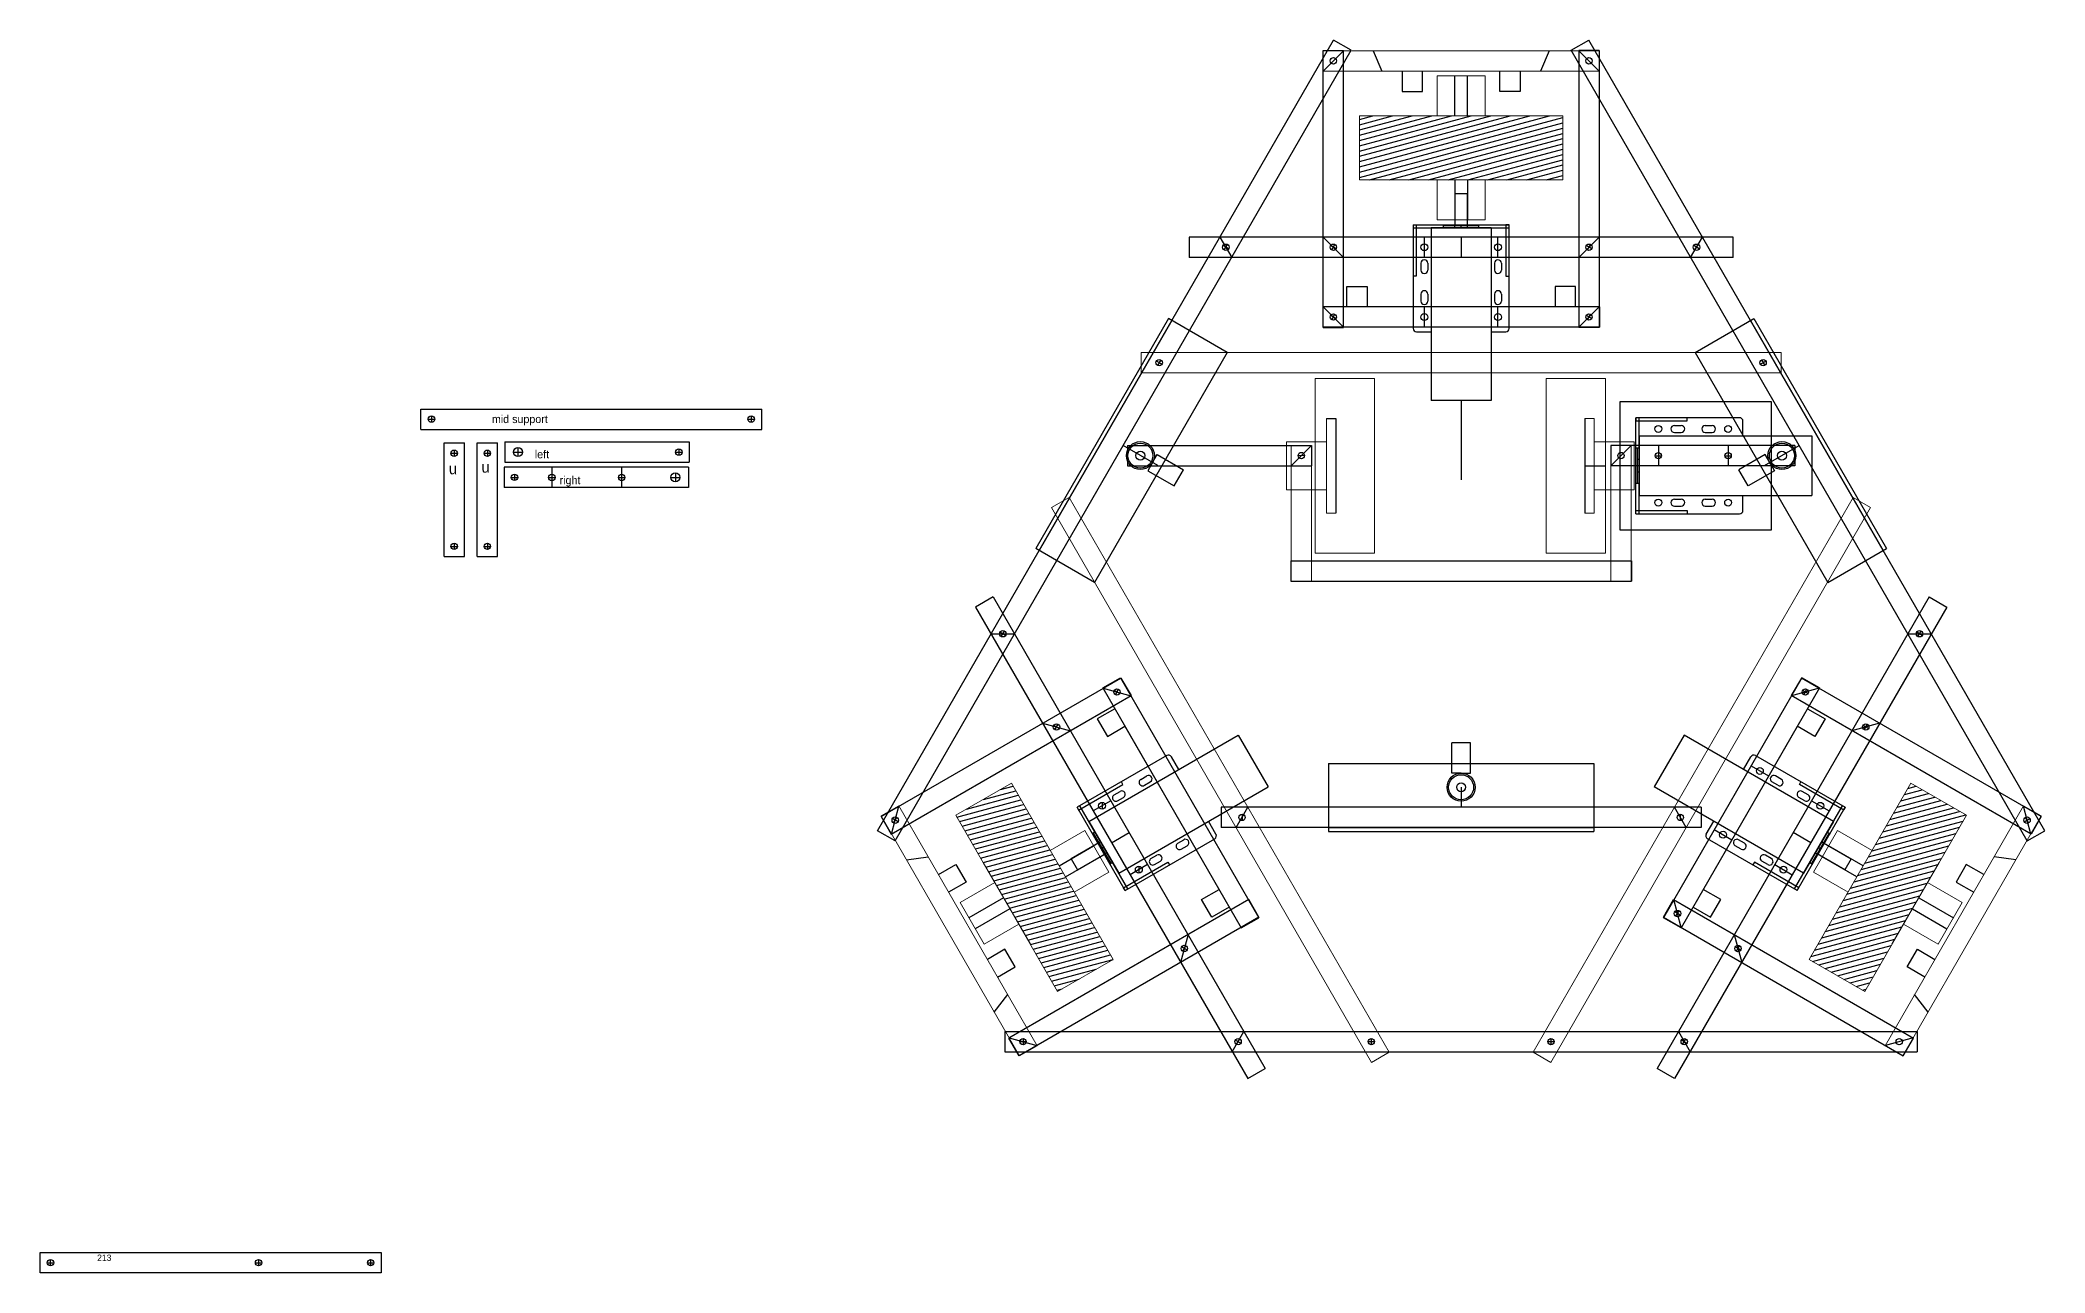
# Model space of a CAD drawing. Header units: millimetres. Extents: x -15418 to 43885, y -27590 to 23052.
# Drawn here: x 16176 to 17428, y 6980 to 7750 of the extents above; entities that cross this region are included whole.
import ezdxf

# ---------------------------------------------------------------- set-up
doc = ezdxf.new("R2010")
doc.units = ezdxf.units.MM
doc.header["$LTSCALE"] = 0.5
doc.layers.get('0').update_dxf_attribs({"lineweight": 5})
doc.layers.get('Defpoints').update_dxf_attribs({"color": 4})
for name, color, linetype in [('Layer1', 1, 'Continuous'), ('Layer10', 5, 'Continuous'), ('Layer2', 2, 'Continuous'), ('Layer3', 9, 'Continuous'), ('Layer4', 6, 'Continuous')]:
    doc.layers.add(name, color=color, linetype=linetype)
for name, color, linetype, lineweight in [('Layer5', 51, 'Continuous', 5), ('Layer8', 7, 'Continuous', 5), ('Layer9', 3, 'Continuous', 5)]:
    doc.layers.add(name, color=color, linetype=linetype, lineweight=lineweight)
pattern_1 = [(195, (16691.927, 7384.0883), (0.82175, -3.066814), [])]

msp = doc.modelspace()

# ---------------------------------------------------------------- hatches: boundary and pattern name
at = {"layer": 'Defpoints', "transparency": 33554661}
h = msp.add_hatch(dxfattribs=at)
h.set_pattern_fill('ANSI31', color=256, angle=510)
h.set_pattern_definition(pattern_1)
h.paths.add_polyline_path([(17127.1622, 7662.2952), (17127.1622, 7702.2952), (17000.1622, 7702.2952), (17000.1622, 7662.2952)])
h = msp.add_hatch(dxfattribs=at)
h.set_pattern_fill('ANSI31', color=256, angle=510)
h.set_pattern_definition(pattern_1)
h.paths.add_polyline_path([(16782.6701, 7285.5878), (16748.0291, 7265.5878), (16811.5291, 7155.6026), (16846.1701, 7175.6026)])
h = msp.add_hatch(dxfattribs=at)
h.set_pattern_fill('ANSI31', color=256, angle=510)
h.set_pattern_definition(pattern_1)
h.paths.add_polyline_path([(17281.1543, 7175.6026), (17315.7954, 7155.6026), (17379.2954, 7265.5878), (17344.6543, 7285.5878)])

# ---------------------------------------------------------------- linework, layer by layer
at = {"transparency": 33554661}
for p, q in [((17078.6622, 7727.2952), (17048.6622, 7727.2952)), ((17048.6622, 7702.2952), (17048.6622, 7727.2952)), ((17078.6622, 7702.2952), (17078.6622, 7727.2952)), ((17000.1622, 7702.2952), (17127.1622, 7702.2952)), ((17000.1622, 7662.2952), (17000.1622, 7702.2952)), ((17000.1622, 7702.2952), (17127.1622, 7702.2952)), ((17034.1622, 7702.2952), (17093.1622, 7702.2952)), ((17093.1622, 7702.2952), (17034.1622, 7702.2952)), ((17127.1622, 7702.2952), (17127.1622, 7662.2952)), ((17127.1622, 7662.2952), (17000.1622, 7662.2952)), ((17048.6622, 7662.2952), (17048.6622, 7637.2952)), ((17078.6622, 7662.2952), (17078.6622, 7637.2952)), ((17048.6622, 7637.2952), (17078.6622, 7637.2952)), ((17009.4622, 7538.3338), (16972.4622, 7538.3338)), ((16972.4622, 7538.3338), (16972.4622, 7429.3338)), ((17009.4622, 7429.3338), (17009.4622, 7538.3338)), ((17116.8562, 7538.3338), (17153.8562, 7538.3338)), ((17116.8562, 7429.3338), (17116.8562, 7538.3338)), ((17153.8562, 7538.3338), (17153.8562, 7429.3338)), ((16979.4622, 7454.3338), (16979.4622, 7513.3338)), ((17146.8562, 7513.3338), (17140.8562, 7513.3338)), ((17146.8562, 7454.3338), (17146.8562, 7513.3338)), ((16954.4622, 7468.8338), (16954.4622, 7498.8338)), ((16979.4622, 7498.8338), (16954.4622, 7498.8338)), ((16957.4683, 7496.5338), (16957.4683, 7411.5324)), ((16957.4683, 7496.5338), (16970.1683, 7496.5338)), ((16961.8183, 7490.1838), (16965.8183, 7490.1838)), ((16970.1683, 7496.5338), (16970.1683, 7411.5324)), ((17146.8562, 7498.8338), (17171.8562, 7498.8338)), ((17157.1562, 7496.5338), (17157.1562, 7411.5324)), ((17169.8562, 7496.5338), (17157.1562, 7496.5338)), ((17169.8562, 7496.5338), (17169.8562, 7411.5324)), ((17171.8562, 7468.8338), (17171.8562, 7498.8338)), ((16979.4622, 7468.8338), (16954.4622, 7468.8338)), ((17146.8562, 7468.8338), (17171.8562, 7468.8338)), ((16985.4622, 7454.3338), (16979.4622, 7454.3338)), ((17140.8562, 7454.3338), (17146.8562, 7454.3338)), ((16972.4622, 7429.3338), (17009.4622, 7429.3338)), ((17153.8562, 7429.3338), (17116.8562, 7429.3338)), ((16748.0291, 7265.5878), (16782.6701, 7285.5878)), ((16782.6701, 7285.5878), (16846.1701, 7175.6026)), ((17344.6543, 7285.5878), (17281.1543, 7175.6026)), ((17379.2954, 7265.5878), (17344.6543, 7285.5878)), ((16811.5291, 7155.6026), (16748.0291, 7265.5878)), ((16811.5291, 7155.6026), (16748.0291, 7265.5878)), ((17315.7954, 7155.6026), (17379.2954, 7265.5878)), ((17315.7954, 7155.6026), (17379.2954, 7265.5878)), ((16806.9201, 7243.5856), (16828.5707, 7256.0856)), ((16843.5707, 7230.1048), (16828.5707, 7256.0856)), ((17283.7537, 7230.1048), (17298.7537, 7256.0856)), ((17320.4043, 7243.5856), (17298.7537, 7256.0856)), ((16794.5291, 7185.0475), (16765.0291, 7236.143)), ((16765.0291, 7236.143), (16794.5291, 7185.0475)), ((16821.9201, 7217.6048), (16843.5707, 7230.1048)), ((17305.4043, 7217.6048), (17283.7537, 7230.1048)), ((17332.7954, 7185.0475), (17362.2954, 7236.143)), ((17362.2954, 7236.143), (17332.7954, 7185.0475)), ((16772.2791, 7223.5856), (16750.6285, 7211.0856)), ((17355.0454, 7223.5856), (17376.696, 7211.0856)), ((16750.6285, 7211.0856), (16765.6285, 7185.1048)), ((17376.696, 7211.0856), (17361.696, 7185.1048)), ((16787.2791, 7197.6048), (16765.6285, 7185.1048)), ((17340.0454, 7197.6048), (17361.696, 7185.1048)), ((16846.1701, 7175.6026), (16811.5291, 7155.6026)), ((17281.1543, 7175.6026), (17315.7954, 7155.6026))]:
    msp.add_line(p, q, dxfattribs=at)
at = {"layer": 'Defpoints', "transparency": 33554661}
for p, q in [((16698.9619, 7255.9699), (16983.9599, 7749.601)), ((16709.9604, 7249.6199), (16994.9584, 7743.251)), ((17417.3641, 7249.6199), (17132.366, 7743.251)), ((17428.3626, 7255.9699), (17143.3645, 7749.601)), ((17033.6622, 7634.2952), (17033.6622, 7569.5852)), ((17033.6622, 7634.2952), (17093.6622, 7634.2952)), ((17033.6622, 7634.2952), (17035.6622, 7634.2952)), ((17033.6622, 7632.2952), (17093.6622, 7632.2952)), ((17035.6622, 7634.2952), (17035.6622, 7602.2952)), ((17052.6622, 7632.2952), (17052.6622, 7634.2952)), ((17074.6622, 7632.2952), (17074.6622, 7634.2952)), ((17093.6622, 7634.2952), (17091.6622, 7634.2952)), ((17091.6622, 7634.2952), (17091.6622, 7602.2952)), ((17093.6622, 7569.5852), (17093.6622, 7634.2952)), ((17038.5122, 7610.2952), (17038.5122, 7605.9952)), ((17042.8122, 7610.2952), (17042.8122, 7605.9952)), ((17084.5122, 7610.2952), (17084.5122, 7605.9952)), ((17088.8122, 7610.2952), (17088.8122, 7605.9952)), ((17035.6622, 7602.2952), (17033.6622, 7602.2952)), ((17038.5122, 7590.9952), (17038.5122, 7586.6952)), ((17042.8122, 7590.9952), (17042.8122, 7586.6952)), ((17084.5122, 7590.9952), (17084.5122, 7586.6952)), ((17088.8122, 7590.9952), (17088.8122, 7586.6952)), ((17091.6622, 7602.2952), (17093.6622, 7602.2952)), ((17035.8122, 7567.4352), (17045.0122, 7567.4352)), ((17082.3122, 7567.4352), (17091.5122, 7567.4352)), ((17237.5662, 7513.8338), (17172.8562, 7513.8338)), ((17172.8562, 7453.8338), (17172.8562, 7513.8338)), ((17172.8562, 7513.8338), (17172.8562, 7511.8338)), ((17172.8562, 7511.8338), (17204.8562, 7511.8338)), ((17174.8562, 7453.8338), (17174.8562, 7513.8338)), ((17196.8562, 7508.9838), (17201.1562, 7508.9838)), ((17196.8562, 7504.6838), (17201.1562, 7504.6838)), ((17204.8562, 7511.8338), (17204.8562, 7513.8338)), ((17216.1562, 7508.9838), (17220.4562, 7508.9838)), ((17216.1562, 7504.6838), (17220.4562, 7504.6838)), ((17239.7162, 7502.4838), (17239.7162, 7511.6838)), ((17174.8562, 7494.8338), (17172.8562, 7494.8338)), ((17174.8562, 7472.8338), (17172.8562, 7472.8338)), ((17239.7162, 7455.9838), (17239.7162, 7465.1838)), ((17172.8562, 7453.8338), (17172.8562, 7455.8338)), ((17172.8562, 7455.8338), (17204.8562, 7455.8338)), ((17172.8562, 7453.8338), (17237.5662, 7453.8338)), ((17196.8562, 7462.9838), (17201.1562, 7462.9838)), ((17196.8562, 7458.6838), (17201.1562, 7458.6838)), ((17204.8562, 7455.8338), (17204.8562, 7453.8338)), ((17216.1562, 7462.9838), (17220.4562, 7462.9838)), ((17216.1562, 7458.6838), (17220.4562, 7458.6838)), ((16879.7093, 7302.931), (16823.6688, 7270.576)), ((16887.2463, 7294.1766), (16882.6463, 7302.144)), ((17240.0782, 7294.1766), (17244.6782, 7302.144)), ((17247.6151, 7302.931), (17303.6556, 7270.576)), ((16863.5927, 7288.0258), (16867.3166, 7290.1758)), ((17263.7317, 7288.0258), (17260.0078, 7290.1758)), ((16824.6688, 7268.8439), (16852.3816, 7284.8439)), ((16846.8784, 7278.3758), (16850.6023, 7280.5258)), ((16852.3816, 7284.8439), (16851.3816, 7286.576)), ((16865.7427, 7284.3019), (16869.4666, 7286.4519)), ((17261.5817, 7284.3019), (17257.8578, 7286.4519)), ((17274.9428, 7284.8439), (17275.9428, 7286.576)), ((17302.6556, 7268.8439), (17274.9428, 7284.8439)), ((17280.446, 7278.3758), (17276.7221, 7280.5258)), ((16853.6688, 7218.6145), (16823.6688, 7270.576)), ((16823.6688, 7270.576), (16824.6688, 7268.8439)), ((16855.4009, 7219.6145), (16825.4009, 7271.576)), ((16849.0284, 7274.6519), (16852.7523, 7276.8019)), ((17271.9236, 7219.6145), (17301.9236, 7271.576)), ((17273.6556, 7218.6145), (17303.6556, 7270.576)), ((17278.296, 7274.6519), (17274.5721, 7276.8019)), ((17303.6556, 7270.576), (17302.6556, 7268.8439)), ((16834.9009, 7255.1215), (16833.1688, 7254.1215)), ((16910.4963, 7253.9064), (16905.8963, 7261.8739)), ((17216.8282, 7253.9064), (17221.4282, 7261.8739)), ((17292.4236, 7255.1215), (17294.1556, 7254.1215)), ((16853.6688, 7218.6145), (16909.7093, 7250.9695)), ((16869.8784, 7238.5386), (16873.6023, 7240.6886)), ((16886.5927, 7248.1886), (16890.3166, 7250.3386)), ((16888.7427, 7244.4647), (16892.4666, 7246.6147)), ((17273.6556, 7218.6145), (17217.6151, 7250.9695)), ((17238.5817, 7244.4647), (17234.8578, 7246.6147)), ((17240.7317, 7248.1886), (17237.0078, 7250.3386)), ((17257.446, 7238.5386), (17253.7221, 7240.6886)), ((16845.9009, 7236.069), (16844.1688, 7235.069)), ((16852.6688, 7220.3465), (16880.3816, 7236.3465)), ((16872.0284, 7234.8147), (16875.7523, 7236.9647)), ((16880.3816, 7236.3465), (16881.3816, 7234.6145)), ((17246.9428, 7236.3465), (17245.9428, 7234.6145)), ((17274.6556, 7220.3465), (17246.9428, 7236.3465)), ((17255.296, 7234.8147), (17251.5721, 7236.9647)), ((17281.4236, 7236.069), (17283.1556, 7235.069)), ((16853.6688, 7218.6145), (16852.6688, 7220.3465)), ((17273.6556, 7218.6145), (17274.6556, 7220.3465)), ((16778.6661, 7130.6181), (17348.6622, 7130.6181)), ((16778.6661, 7117.9181), (17348.6622, 7117.9181))]:
    msp.add_line(p, q, dxfattribs=at)
for centre in [(17040.6622, 7620.2952), (17086.6622, 7620.2952), (17040.6622, 7576.6952), (17086.6622, 7576.6952), (17186.8562, 7506.8338), (17230.4562, 7506.8338), (17186.8562, 7460.8338), (17230.4562, 7460.8338), (17250.2726, 7293.3138), (16839.2932, 7271.5138), (17288.0313, 7271.5138), (17227.2726, 7253.4766), (16862.2932, 7231.6766), (17265.0313, 7231.6766)]:
    msp.add_circle(centre, 2.15, dxfattribs=at)
for centre, start, end in [((17040.6622, 7610.2952), 360, 180), ((17040.6622, 7605.9952), 180, 360), ((17086.6622, 7610.2952), 360, 180), ((17086.6622, 7605.9952), 180, 360), ((17040.6622, 7590.9952), 360, 180), ((17086.6622, 7590.9952), 360, 180), ((17040.6622, 7586.6952), 180, 360), ((17086.6622, 7586.6952), 180, 360), ((17035.8122, 7569.5852), 180, 270), ((17091.5122, 7569.5852), 270, 360), ((17196.8562, 7506.8338), 90, 270), ((17201.1562, 7506.8338), 270, 90), ((17216.1562, 7506.8338), 90, 270), ((17220.4562, 7506.8338), 270, 90), ((17237.5662, 7511.6838), 0, 90), ((17196.8562, 7460.8338), 90, 270), ((17201.1562, 7460.8338), 270, 90), ((17216.1562, 7460.8338), 90, 270), ((17220.4562, 7460.8338), 270, 90), ((17237.5662, 7455.9838), 270, 0), ((16880.7843, 7301.069), 30, 120), ((17246.5401, 7301.069), 60, 150), ((16868.3916, 7288.3138), 300, 120), ((17258.9328, 7288.3138), 60, 240), ((16847.9534, 7276.5138), 120, 300), ((16851.6773, 7278.6638), 300, 120), ((16864.6677, 7286.1638), 120, 300), ((17262.6567, 7286.1638), 240, 60), ((17275.6471, 7278.6638), 60, 240), ((17279.371, 7276.5138), 240, 60), ((16908.6343, 7252.8314), 300, 30), ((17218.6901, 7252.8314), 150, 240), ((16874.6773, 7238.8266), 300, 120), ((16887.6677, 7246.3266), 120, 300), ((16891.3916, 7248.4766), 300, 120), ((17235.9328, 7248.4766), 60, 240), ((17239.6567, 7246.3266), 240, 60), ((17252.6471, 7238.8266), 60, 240), ((16870.9534, 7236.6766), 120, 300), ((17256.371, 7236.6766), 240, 60)]:
    msp.add_arc(centre, 2.15, start, end, dxfattribs=at)
at = {"layer": 'Layer1', "transparency": 33554661}
for p, q in [((16977.4622, 7570.1702), (16977.4622, 7743.1702)), ((16977.4622, 7743.1702), (16990.1622, 7743.1702)), ((16990.1622, 7742.9952), (16977.4622, 7730.2952)), ((16990.1622, 7742.9952), (16977.4622, 7730.2952)), ((16994.9584, 7743.251), (16983.9599, 7749.601)), ((16990.1622, 7570.1702), (16990.1622, 7743.1702)), ((17008.7596, 7742.9952), (17014.0201, 7730.2952)), ((17118.5649, 7742.9952), (17113.3044, 7730.2952)), ((17132.366, 7743.251), (17143.3645, 7749.601)), ((17137.1622, 7743.1702), (17137.1622, 7570.1702)), ((17149.8622, 7743.1702), (17137.1622, 7743.1702)), ((17137.1622, 7742.9952), (17149.8622, 7730.2952)), ((17137.1622, 7742.9952), (17149.8622, 7730.2952)), ((17137.1622, 7742.9952), (17149.8622, 7730.2952)), ((17149.8622, 7743.1702), (17149.8622, 7570.1702)), ((17026.7201, 7730.2952), (17026.7201, 7717.5952)), ((17039.4201, 7717.5952), (17039.4201, 7730.2952)), ((17087.9044, 7717.5952), (17087.9044, 7730.2952)), ((17100.6044, 7730.2952), (17100.6044, 7717.5952)), ((17026.7201, 7717.5952), (17039.4201, 7717.5952)), ((17100.6044, 7717.5952), (17087.9044, 7717.5952)), ((17067.6622, 7653.5952), (17059.6622, 7653.5952)), ((17059.6622, 7653.5952), (17059.6622, 7633.5952)), ((17067.6622, 7633.5952), (17067.6622, 7653.5952)), ((17082.3122, 7632.2952), (17045.0122, 7632.2952)), ((17045.0122, 7632.2952), (17045.0122, 7524.4952)), ((17052.6622, 7632.2952), (17052.6622, 7633.5952)), ((17074.6622, 7633.5952), (17052.6622, 7633.5952)), ((17059.6622, 7632.2952), (17059.6622, 7633.5952)), ((17063.6622, 7632.2952), (17063.6622, 7633.5952)), ((17067.6622, 7632.2952), (17067.6622, 7633.5952)), ((17074.6622, 7632.2952), (17074.6622, 7633.5952)), ((17082.3122, 7632.2952), (17082.3122, 7524.4952)), ((17233.6622, 7626.6452), (16893.6622, 7626.6452)), ((16893.6622, 7626.6452), (16893.6622, 7613.9452)), ((16912.9713, 7626.6452), (16920.3037, 7613.9452)), ((16918.3696, 7619.2952), (16914.9055, 7621.2952)), ((16915.6375, 7618.5632), (16917.6375, 7622.0273)), ((16990.1622, 7613.9452), (16977.4622, 7626.6452)), ((16985.5443, 7619.2952), (16982.0802, 7621.2952)), ((16982.8122, 7618.5632), (16984.8122, 7622.0273)), ((17040.6622, 7613.9452), (17040.6622, 7626.6452)), ((17063.6622, 7626.6452), (17063.6622, 7613.9452)), ((17086.6622, 7613.9452), (17086.6622, 7626.6452)), ((17149.8622, 7626.6452), (17137.1622, 7613.9452)), ((17145.2443, 7619.2952), (17141.7802, 7621.2952)), ((17142.5122, 7618.5632), (17144.5122, 7622.0273)), ((17207.0208, 7613.9452), (17214.3531, 7626.6452)), ((17212.419, 7619.2952), (17208.9549, 7621.2952)), ((17209.6869, 7618.5632), (17211.6869, 7622.0273)), ((17233.6622, 7613.9452), (17233.6622, 7626.6452)), ((17233.6622, 7613.9452), (16893.6622, 7613.9452)), ((17150.1622, 7583.0452), (16977.1622, 7583.0452)), ((16977.1622, 7583.0452), (16977.1622, 7570.3452)), ((16977.4622, 7583.0452), (16990.1622, 7570.3452)), ((16985.5443, 7575.6952), (16982.0802, 7577.6952)), ((16982.8122, 7574.9632), (16984.8122, 7578.4273)), ((17040.6622, 7570.3452), (17040.6622, 7583.0452)), ((17086.6622, 7570.3452), (17086.6622, 7583.0452)), ((17149.8622, 7583.0452), (17137.1622, 7570.3452)), ((17145.2443, 7575.6952), (17141.7802, 7577.6952)), ((17142.5122, 7574.9632), (17144.5122, 7578.4273)), ((17150.1622, 7583.0452), (17150.1622, 7570.3452)), ((17150.1622, 7570.3452), (16977.1622, 7570.3452)), ((16977.4622, 7570.1702), (16990.1622, 7570.1702)), ((17149.8622, 7570.1702), (17137.1622, 7570.1702)), ((16876.7478, 7547.2042), (16873.2837, 7549.2042)), ((16876.0158, 7549.9363), (16874.0158, 7546.4722)), ((17250.5766, 7547.2042), (17254.0407, 7549.2042)), ((17251.3087, 7549.9363), (17253.3087, 7546.4722)), ((16413.7507, 7506.4617), (16413.7507, 7519.1617)), ((16413.7507, 7519.1617), (16626.7485, 7519.1617)), ((16626.7485, 7506.4617), (16626.7485, 7519.1617)), ((17082.3122, 7524.4952), (17045.0122, 7524.4952)), ((16413.7507, 7506.4617), (16626.7485, 7506.4617)), ((16418.4057, 7512.9817), (16422.4057, 7512.9817)), ((16420.4057, 7514.9817), (16420.4057, 7510.9817)), ((16618.0935, 7512.9817), (16622.0935, 7512.9817)), ((16620.0935, 7514.9817), (16620.0935, 7510.9817)), ((16428.2028, 7427.1504), (16428.2028, 7498.1518)), ((16428.2028, 7498.1518), (16440.9028, 7498.1518)), ((16432.5528, 7491.6318), (16436.5528, 7491.6318)), ((16434.5528, 7493.6318), (16434.5528, 7489.6318)), ((16440.9028, 7427.1504), (16440.9028, 7498.1518)), ((16448.9463, 7427.1504), (16448.9463, 7498.1518)), ((16448.9463, 7498.1518), (16461.6463, 7498.1518)), ((16453.2963, 7491.6318), (16457.2963, 7491.6318)), ((16455.2963, 7493.6318), (16455.2963, 7489.6318)), ((16461.6463, 7427.1504), (16461.6463, 7498.1518)), ((16466.2751, 7498.7034), (16581.2772, 7498.7034)), ((16466.2751, 7498.7034), (16466.2751, 7486.0034)), ((16471.5927, 7492.3534), (16477.1927, 7492.3534)), ((16474.3927, 7495.1534), (16474.3927, 7489.5534)), ((16572.9272, 7492.3534), (16576.9272, 7492.3534)), ((16574.9272, 7494.3534), (16574.9272, 7490.3534)), ((16581.2772, 7498.7034), (16581.2772, 7486.0034)), ((16874.1091, 7483.9338), (16852.4584, 7496.4338)), ((16874.1091, 7483.9338), (16852.4584, 7496.4338)), ((17174.8562, 7494.8338), (17173.5562, 7494.8338)), ((17173.5562, 7494.8338), (17173.5562, 7472.8338)), ((17174.8562, 7502.4838), (17174.8562, 7465.1838)), ((17174.8562, 7502.4838), (17282.6562, 7502.4838)), ((17253.2154, 7483.9338), (17274.866, 7496.4338)), ((17282.6562, 7502.4838), (17282.6562, 7465.1838)), ((16580.8788, 7482.9432), (16465.8767, 7482.9432)), ((16465.8767, 7482.9432), (16465.8767, 7470.2432)), ((16466.2751, 7486.0034), (16581.2772, 7486.0034)), ((16472.2267, 7478.5932), (16472.2267, 7474.5932)), ((16495.5767, 7482.8182), (16495.5767, 7470.2432)), ((16539.1767, 7482.8182), (16539.1767, 7470.2432)), ((16572.7612, 7479.3932), (16572.7612, 7473.7932)), ((16580.8788, 7482.9432), (16580.8788, 7470.2432)), ((17174.8562, 7487.8338), (17173.5562, 7487.8338)), ((17174.8562, 7483.8338), (17173.5562, 7483.8338)), ((17174.8562, 7479.8338), (17173.5562, 7479.8338)), ((16580.8788, 7470.2432), (16465.8767, 7470.2432)), ((16478.5767, 7470.2432), (16465.8767, 7470.2432)), ((16470.2267, 7476.5932), (16474.2267, 7476.5932)), ((16493.5767, 7476.5307), (16497.5767, 7476.5307)), ((16537.1767, 7476.5307), (16541.1767, 7476.5307)), ((16569.9612, 7476.5932), (16575.5612, 7476.5932)), ((17174.8562, 7472.8338), (17173.5562, 7472.8338)), ((17174.8562, 7465.1838), (17282.6562, 7465.1838)), ((16432.5528, 7433.5004), (16436.5528, 7433.5004)), ((16434.5528, 7435.5004), (16434.5528, 7431.5004)), ((16453.2963, 7433.5004), (16457.2963, 7433.5004)), ((16455.2963, 7435.5004), (16455.2963, 7431.5004)), ((16428.2028, 7427.1504), (16440.9028, 7427.1504)), ((16448.9463, 7427.1504), (16461.6463, 7427.1504)), ((16771.2924, 7401.9945), (16760.2939, 7395.6445)), ((16760.2939, 7395.6445), (16930.2939, 7101.1959)), ((16771.2924, 7401.9945), (16941.2924, 7107.5459)), ((17356.032, 7401.9945), (17186.032, 7107.5459)), ((17367.0305, 7395.6445), (17197.0305, 7101.1959)), ((17356.032, 7401.9945), (17367.0305, 7395.6445)), ((16769.9485, 7378.9224), (16784.6132, 7378.9224)), ((16779.0129, 7377.9224), (16775.5488, 7379.9224)), ((16776.2808, 7377.1903), (16778.2808, 7380.6544)), ((17342.7113, 7378.9224), (17357.376, 7378.9224)), ((17351.7757, 7377.9224), (17348.3116, 7379.9224)), ((17349.0436, 7377.1903), (17351.0436, 7380.6544)), ((16701.2803, 7264.8091), (16851.1027, 7351.3091)), ((16707.6303, 7253.8106), (16857.4527, 7340.3106)), ((16839.8026, 7345.1314), (16850.8011, 7351.4814)), ((16839.8026, 7345.1314), (16926.3026, 7195.309)), ((16839.9526, 7344.8716), (16857.3011, 7340.2231)), ((16850.3589, 7341.5474), (16846.8948, 7343.5474)), ((16847.6269, 7340.8153), (16849.6269, 7344.2794)), ((16850.8011, 7351.4814), (16937.3011, 7201.659)), ((16851.1027, 7351.3091), (16857.4527, 7340.3106)), ((17276.5233, 7351.4814), (17190.0233, 7201.659)), ((17287.5218, 7345.1314), (17201.0218, 7195.309)), ((17276.2217, 7351.3091), (17269.8717, 7340.3106)), ((17419.6941, 7253.8106), (17269.8717, 7340.3106)), ((17287.3718, 7344.8716), (17270.0233, 7340.2231)), ((17426.0441, 7264.8091), (17276.2217, 7351.3091)), ((17287.5218, 7345.1314), (17276.5233, 7351.4814)), ((17280.4296, 7341.5474), (17276.9655, 7343.5474)), ((17277.6976, 7340.8153), (17279.6976, 7344.2794)), ((16802.1939, 7323.0716), (16819.5424, 7318.4231)), ((16812.6002, 7319.7474), (16809.1361, 7321.7474)), ((16809.8682, 7319.0153), (16811.8682, 7322.4794)), ((16831.0759, 7261.7466), (16924.4334, 7315.6466)), ((16924.4334, 7315.6466), (16943.0834, 7283.3439)), ((17202.891, 7315.6466), (17184.241, 7283.3439)), ((17296.2486, 7261.7466), (17202.891, 7315.6466)), ((17325.1305, 7323.0716), (17307.782, 7318.4231)), ((17318.1883, 7319.7474), (17314.7242, 7321.7474)), ((17315.4563, 7319.0153), (17317.4563, 7322.4794)), ((17244.7733, 7296.4888), (17255.7718, 7290.1388)), ((16849.7259, 7229.4439), (16943.0834, 7283.3439)), ((17277.5986, 7229.4439), (17184.241, 7283.3439)), ((16701.2803, 7264.8091), (16707.6303, 7253.8106)), ((16707.7819, 7253.8981), (16712.4304, 7271.2466)), ((16707.7819, 7253.8981), (16712.4304, 7271.2466)), ((16844.7924, 7274.6888), (16833.7939, 7268.3388)), ((16839.2932, 7273.6638), (16839.2932, 7269.3638)), ((17282.532, 7274.6888), (17293.5305, 7268.3388)), ((17419.5426, 7253.8981), (17414.8941, 7271.2466)), ((17419.5426, 7253.8981), (17414.8941, 7271.2466)), ((17419.5426, 7253.8981), (17414.8941, 7271.2466)), ((17426.0441, 7264.8091), (17419.6941, 7253.8106)), ((16709.9604, 7249.6199), (16698.9619, 7255.9699)), ((16711.8382, 7261.5724), (16708.3741, 7263.5724)), ((16709.1061, 7260.8403), (16711.1061, 7264.3044)), ((16831.0759, 7261.7466), (16849.7259, 7229.4439)), ((16834.9009, 7255.1215), (16833.775, 7254.4715)), ((16833.775, 7254.4715), (16844.775, 7235.419)), ((16845.2939, 7248.4202), (16856.2924, 7254.7702)), ((17221.7733, 7256.6516), (17232.7718, 7250.3016)), ((17282.0305, 7248.4202), (17271.032, 7254.7702)), ((17296.2486, 7261.7466), (17277.5986, 7229.4439)), ((17293.5494, 7254.4715), (17282.5494, 7235.419)), ((17292.4236, 7255.1215), (17293.5494, 7254.4715)), ((17415.4863, 7261.5724), (17418.9504, 7263.5724)), ((17418.2183, 7260.8403), (17416.2183, 7264.3044)), ((17417.3641, 7249.6199), (17428.3626, 7255.9699)), ((16717.0805, 7237.7923), (16730.7093, 7239.5866)), ((16837.275, 7248.4093), (16819.9545, 7238.4093)), ((16823.9545, 7231.4811), (16841.275, 7241.4811)), ((16838.4009, 7249.0593), (16837.275, 7248.4093)), ((16840.4009, 7245.5952), (16839.275, 7244.9452)), ((16842.4009, 7242.1311), (16841.275, 7241.4811)), ((17284.9236, 7242.1311), (17286.0494, 7241.4811)), ((17303.3699, 7231.4811), (17286.0494, 7241.4811)), ((17286.9236, 7245.5952), (17288.0494, 7244.9452)), ((17288.9236, 7249.0593), (17290.0494, 7248.4093)), ((17290.0494, 7248.4093), (17307.3699, 7238.4093)), ((17410.2439, 7237.7923), (17396.6151, 7239.5866)), ((16737.0593, 7228.5881), (16748.0578, 7234.9381)), ((16748.0578, 7234.9381), (16754.4078, 7223.9395)), ((16819.9545, 7238.4093), (16823.9545, 7231.4811)), ((16845.9009, 7236.069), (16844.775, 7235.419)), ((16867.7924, 7234.8516), (16856.7939, 7228.5016)), ((16862.2932, 7233.8266), (16862.2932, 7229.5266)), ((17259.532, 7234.8516), (17270.5305, 7228.5016)), ((17281.4236, 7236.069), (17282.5494, 7235.419)), ((17307.3699, 7238.4093), (17303.3699, 7231.4811)), ((17379.2666, 7234.9381), (17372.9166, 7223.9395)), ((17390.2651, 7228.5881), (17379.2666, 7234.9381)), ((16754.4078, 7223.9395), (16743.4093, 7217.5895)), ((17372.9166, 7223.9395), (17383.9151, 7217.5895)), ((16930.9527, 7213.0049), (16781.1303, 7126.5049)), ((16937.3027, 7202.0063), (16787.4803, 7115.5063)), ((16937.3027, 7202.0063), (16930.9527, 7213.0049)), ((17190.0217, 7202.0063), (17196.3717, 7213.0049)), ((17190.0217, 7202.0063), (17339.8441, 7115.5063)), ((17196.3717, 7213.0049), (17346.1941, 7126.5049)), ((17201.1718, 7195.5688), (17196.5233, 7212.9174)), ((17200.5796, 7203.2431), (17197.1155, 7205.2431)), ((17197.8476, 7202.5111), (17199.8476, 7205.9752)), ((16893.0424, 7191.1174), (16888.3939, 7173.7688)), ((16926.3026, 7195.309), (16937.3011, 7201.659)), ((17201.0218, 7195.309), (17190.0233, 7201.659)), ((17234.282, 7191.1174), (17238.9305, 7173.7688)), ((16778.65, 7181.9509), (16767.6515, 7175.6009)), ((16785, 7170.9524), (16778.65, 7181.9509)), ((16892.4502, 7181.4431), (16888.9861, 7183.4431)), ((16889.7182, 7180.7111), (16891.7182, 7184.1752)), ((17238.3383, 7181.4431), (17234.8742, 7183.4431)), ((17235.6063, 7180.7111), (17237.6063, 7184.1752)), ((17342.3245, 7170.9524), (17348.6745, 7181.9509)), ((17348.6745, 7181.9509), (17359.673, 7175.6009)), ((16774.0015, 7164.6024), (16785, 7170.9524)), ((17353.323, 7164.6024), (17342.3245, 7170.9524)), ((16771.9832, 7142.6981), (16780.3515, 7153.6039)), ((17355.3413, 7142.6981), (17346.973, 7153.6039)), ((16778.6661, 7130.6181), (16778.6661, 7117.9181)), ((16920.6394, 7117.9181), (16927.9717, 7130.6181)), ((17199.3527, 7130.6181), (17206.6851, 7117.9181)), ((17348.6622, 7130.6181), (17348.6622, 7117.9181)), ((16787.4803, 7115.5063), (16781.1303, 7126.5049)), ((16781.2819, 7126.5924), (16798.6304, 7121.9438)), ((16787.9561, 7124.2681), (16791.9561, 7124.2681)), ((16789.9561, 7126.2681), (16789.9561, 7122.2681)), ((16926.0376, 7123.2681), (16922.5735, 7125.2681)), ((16923.3055, 7122.5361), (16925.3055, 7126.0002)), ((17005.549, 7124.2681), (17009.549, 7124.2681)), ((17007.549, 7126.2681), (17007.549, 7122.2681)), ((17117.7752, 7124.2681), (17121.7752, 7124.2681)), ((17119.7752, 7126.2681), (17119.7752, 7122.2681)), ((17204.751, 7123.2681), (17201.2869, 7125.2681)), ((17202.0189, 7122.5361), (17204.0189, 7126.0002)), ((17346.0426, 7126.5924), (17328.6941, 7121.9438)), ((17339.8441, 7115.5063), (17346.1941, 7126.5049)), ((16930.2939, 7101.1959), (16941.2924, 7107.5459)), ((17197.0305, 7101.1959), (17186.032, 7107.5459)), ((16175.8592, 6992.5827), (16388.8592, 6992.5827)), ((16175.8592, 6979.8827), (16175.8592, 6992.5827)), ((16388.8592, 6992.5827), (16388.8592, 6979.8827)), ((16388.8592, 6979.8827), (16175.8592, 6979.8827)), ((16180.3592, 6986.2327), (16184.3592, 6986.2327)), ((16182.3592, 6984.2327), (16182.3592, 6988.2327)), ((16310.3592, 6986.2327), (16314.3592, 6986.2327)), ((16312.3592, 6988.2327), (16312.3592, 6984.2327)), ((16380.3592, 6986.2327), (16384.3592, 6986.2327)), ((16382.3592, 6988.2327), (16382.3592, 6984.2327))]:
    msp.add_line(p, q, dxfattribs=at)
for centre, radius in [((16983.8122, 7736.6452), 2), ((17143.5122, 7736.6452), 2), ((16916.6375, 7620.2952), 2), ((16983.8122, 7620.2952), 2), ((17143.5122, 7620.2952), 2), ((17210.6869, 7620.2952), 2), ((16983.8122, 7576.6952), 2), ((17143.5122, 7576.6952), 2), ((16875.0158, 7548.2042), 2), ((17252.3087, 7548.2042), 2), ((16420.4057, 7512.9817), 2), ((16620.0935, 7512.9817), 2), ((16434.5528, 7491.6318), 2), ((16455.2963, 7491.6318), 2), ((16474.3927, 7492.3534), 2.8), ((16474.3927, 7492.3534), 2.8), ((16474.3927, 7492.3534), 2.8), ((16474.3927, 7492.3534), 2.8), ((16574.9272, 7492.3534), 2), ((16472.2267, 7476.5932), 2), ((16495.5767, 7476.5307), 2), ((16539.1767, 7476.5307), 2), ((16572.7612, 7476.5932), 2.8), ((16572.7612, 7476.5932), 2.8), ((16572.7612, 7476.5932), 2.8), ((16572.7612, 7476.5932), 2.8), ((16434.5528, 7433.5004), 2), ((16455.2963, 7433.5004), 2), ((16777.2808, 7378.9224), 2), ((17350.0436, 7378.9224), 2), ((16848.6269, 7342.5474), 2), ((17278.6976, 7342.5474), 2), ((16810.8682, 7320.7474), 2), ((17316.4563, 7320.7474), 2), ((16710.1061, 7262.5724), 2), ((17417.2183, 7262.5724), 2), ((17198.8476, 7204.2431), 2), ((16890.7182, 7182.4431), 2), ((17236.6063, 7182.4431), 2), ((16789.9561, 7124.2681), 2), ((16924.3055, 7124.2681), 2), ((17007.549, 7124.2681), 2), ((17119.7752, 7124.2681), 2), ((17203.0189, 7124.2681), 2), ((17337.3683, 7124.2681), 2), ((16182.3592, 6986.2327), 2), ((16312.3592, 6986.2327), 2), ((16382.3592, 6986.2327), 2)]:
    msp.add_circle(centre, radius, dxfattribs=at)
at = {"layer": 'Layer10', "transparency": 33554661}
for p, q in [((17063.6622, 7524.4952), (17063.6622, 7475.1045)), ((16855.1662, 7496.5338), (16970.1683, 7496.5338)), ((16855.1662, 7496.5338), (16855.1662, 7483.8338)), ((16957.4683, 7483.8338), (16970.1683, 7496.5338)), ((16970.1683, 7496.5338), (16970.1683, 7483.8338)), ((17272.1583, 7496.5338), (17157.1562, 7496.5338)), ((17169.8562, 7496.5338), (17157.1562, 7483.8338)), ((17157.1562, 7496.5338), (17157.1562, 7483.8338)), ((17272.1583, 7496.5338), (17272.1583, 7483.8338)), ((17282.6562, 7496.5338), (17282.6562, 7483.8338)), ((17282.6562, 7496.5338), (17282.6562, 7483.8338)), ((16855.1662, 7483.8338), (16970.1683, 7483.8338)), ((17272.1583, 7483.8338), (17157.1562, 7483.8338))]:
    msp.add_line(p, q, dxfattribs=at)
for centre in [(16963.8183, 7490.1838), (17163.5062, 7490.1838)]:
    msp.add_circle(centre, 2, dxfattribs=at)
at = {"layer": 'Layer2', "transparency": 33554661}
for p, q in [((17059.6622, 7702.2952), (17059.6622, 7727.2952)), ((17067.6622, 7702.2952), (17067.6622, 7727.2952)), ((17059.6622, 7662.2952), (17059.6622, 7637.2952)), ((17067.6622, 7662.2952), (17067.6622, 7637.2952)), ((17257.5662, 7523.8338), (17162.8562, 7523.8338)), ((17162.8562, 7523.8338), (17162.8562, 7443.8338)), ((17257.5662, 7443.8338), (17257.5662, 7523.8338)), ((16979.4622, 7513.3338), (16985.4622, 7513.3338)), ((16985.4622, 7513.3338), (16985.4622, 7454.3338)), ((17140.8562, 7513.3338), (17140.8562, 7454.3338)), ((16870.8615, 7485.8088), (16873.7865, 7490.875)), ((16870.8615, 7485.8088), (16873.7865, 7490.875)), ((16870.8615, 7485.8088), (16873.7865, 7490.875)), ((16870.8615, 7485.8088), (16873.7865, 7490.875)), ((16870.8615, 7485.8088), (16873.7865, 7490.875)), ((16870.8615, 7485.8088), (16873.7865, 7490.875)), ((16873.7865, 7490.875), (16890.241, 7481.375)), ((16873.7865, 7490.875), (16890.241, 7481.375)), ((16873.7865, 7490.875), (16890.241, 7481.375)), ((16873.7865, 7490.875), (16890.241, 7481.375)), ((16873.7865, 7490.875), (16890.241, 7481.375)), ((16873.7865, 7490.875), (16890.241, 7481.375)), ((16873.7865, 7490.875), (16890.241, 7481.375)), ((16873.7865, 7490.875), (16890.241, 7481.375)), ((16873.7865, 7490.875), (16890.241, 7481.375)), ((16873.7865, 7490.875), (16890.241, 7481.375)), ((16873.7865, 7490.875), (16890.241, 7481.375)), ((16873.7865, 7490.875), (16890.241, 7481.375)), ((17184.8562, 7490.1213), (17188.8562, 7490.1213)), ((17186.8562, 7496.4088), (17186.8562, 7483.8338)), ((17228.4562, 7490.1213), (17232.4562, 7490.1213)), ((17230.4562, 7496.4088), (17230.4562, 7483.8338)), ((17253.538, 7490.875), (17237.0835, 7481.375)), ((17253.538, 7490.875), (17237.0835, 7481.375)), ((17253.538, 7490.875), (17237.0835, 7481.375)), ((17253.538, 7490.875), (17237.0835, 7481.375)), ((17253.538, 7490.875), (17237.0835, 7481.375)), ((17253.538, 7490.875), (17237.0835, 7481.375)), ((17253.538, 7490.875), (17237.0835, 7481.375)), ((17253.538, 7490.875), (17237.0835, 7481.375)), ((17256.463, 7485.8088), (17253.538, 7490.875)), ((17256.463, 7485.8088), (17253.538, 7490.875)), ((17256.463, 7485.8088), (17253.538, 7490.875)), ((17256.463, 7485.8088), (17253.538, 7490.875)), ((16870.8615, 7485.8088), (16867.9365, 7480.7425)), ((16870.8615, 7485.8088), (16867.9365, 7480.7425)), ((16870.8615, 7485.8088), (16867.9365, 7480.7425)), ((16870.8615, 7485.8088), (16867.9365, 7480.7425)), ((16870.8615, 7485.8088), (16867.9365, 7480.7425)), ((16870.8615, 7485.8088), (16867.9365, 7480.7425)), ((16867.9365, 7480.7425), (16884.391, 7471.2425)), ((16867.9365, 7480.7425), (16884.391, 7471.2425)), ((16867.9365, 7480.7425), (16884.391, 7471.2425)), ((16867.9365, 7480.7425), (16884.391, 7471.2425)), ((16867.9365, 7480.7425), (16884.391, 7471.2425)), ((16867.9365, 7480.7425), (16884.391, 7471.2425)), ((16884.391, 7471.2425), (16890.241, 7481.375)), ((16884.391, 7471.2425), (16890.241, 7481.375)), ((16884.391, 7471.2425), (16890.241, 7481.375)), ((16884.391, 7471.2425), (16890.241, 7481.375)), ((16884.391, 7471.2425), (16890.241, 7481.375)), ((16884.391, 7471.2425), (16890.241, 7481.375)), ((16884.391, 7471.2425), (16890.241, 7481.375)), ((16884.391, 7471.2425), (16890.241, 7481.375)), ((16884.391, 7471.2425), (16890.241, 7481.375)), ((16884.391, 7471.2425), (16890.241, 7481.375)), ((16884.391, 7471.2425), (16890.241, 7481.375)), ((16884.391, 7471.2425), (16890.241, 7481.375)), ((17140.8562, 7483.8338), (17153.8562, 7483.8338)), ((17242.9335, 7471.2425), (17237.0835, 7481.375)), ((17242.9335, 7471.2425), (17237.0835, 7481.375)), ((17242.9335, 7471.2425), (17237.0835, 7481.375)), ((17242.9335, 7471.2425), (17237.0835, 7481.375)), ((17242.9335, 7471.2425), (17237.0835, 7481.375)), ((17242.9335, 7471.2425), (17237.0835, 7481.375)), ((17242.9335, 7471.2425), (17237.0835, 7481.375)), ((17242.9335, 7471.2425), (17237.0835, 7481.375)), ((17259.388, 7480.7425), (17242.9335, 7471.2425)), ((17259.388, 7480.7425), (17242.9335, 7471.2425)), ((17259.388, 7480.7425), (17242.9335, 7471.2425)), ((17259.388, 7480.7425), (17242.9335, 7471.2425)), ((17256.463, 7485.8088), (17259.388, 7480.7425)), ((17256.463, 7485.8088), (17259.388, 7480.7425)), ((17256.463, 7485.8088), (17259.388, 7480.7425)), ((17256.463, 7485.8088), (17259.388, 7480.7425)), ((17162.8562, 7443.8338), (17257.5662, 7443.8338)), ((16957.1633, 7424.5724), (17170.1612, 7424.5724)), ((16957.1633, 7424.5724), (16957.1633, 7411.8724)), ((17170.1612, 7424.5724), (17170.1612, 7411.8724)), ((16957.1633, 7411.8724), (17170.1612, 7411.8724)), ((17057.8122, 7291.8681), (17057.8122, 7310.8681)), ((17069.5122, 7310.8681), (17057.8122, 7310.8681)), ((17057.8122, 7291.8681), (17057.8122, 7310.8681)), ((17069.5122, 7291.8681), (17069.5122, 7310.8681)), ((17063.6622, 7291.8681), (17057.8122, 7291.8681)), ((17063.6622, 7291.8681), (17069.5122, 7291.8681)), ((17063.6622, 7283.1181), (17063.6622, 7270.6181)), ((17213.6629, 7270.6181), (16913.6615, 7270.6181)), ((16913.6615, 7270.6181), (16913.6615, 7257.9181)), ((16923.0823, 7257.9181), (16930.416, 7270.6181)), ((16926.7491, 7266.2681), (16926.7491, 7262.2681)), ((17204.2422, 7257.9181), (17196.9085, 7270.6181)), ((17200.5753, 7266.2681), (17200.5753, 7262.2681)), ((17213.6629, 7270.6181), (17213.6629, 7257.9181)), ((17213.6629, 7257.9181), (16913.6615, 7257.9181)), ((16812.4201, 7234.0593), (16834.0707, 7246.5593)), ((16816.4201, 7227.1311), (16838.0707, 7239.6311)), ((17310.9043, 7227.1311), (17289.2537, 7239.6311)), ((17314.9043, 7234.0593), (17293.2537, 7246.5593)), ((16777.7791, 7214.0593), (16756.1285, 7201.5593)), ((16781.7791, 7207.1311), (16760.1285, 7194.6311)), ((17345.5454, 7207.1311), (17367.196, 7194.6311)), ((17349.5454, 7214.0593), (17371.196, 7201.5593))]:
    msp.add_line(p, q, dxfattribs=at)
for centre, radius in [((16863.2838, 7490.1838), 8.75), ((16863.2838, 7490.1838), 8.75), ((16863.2838, 7490.1838), 8.75), ((16863.2838, 7490.1838), 8.75), ((16863.2838, 7490.1838), 8.75), ((16863.2838, 7490.1838), 8.75), ((16863.2838, 7490.1838), 7.8), ((16863.2838, 7490.1838), 7.8), ((16863.2838, 7490.1838), 7.8), ((16863.2838, 7490.1838), 7.8), ((16863.2838, 7490.1838), 7.8), ((16863.2838, 7490.1838), 7.8), ((16863.2838, 7490.1838), 2.8), ((16863.2838, 7490.1838), 2.8), ((16863.2838, 7490.1838), 2.8), ((16863.2838, 7490.1838), 2.8), ((17186.8562, 7490.1213), 2), ((17230.4562, 7490.1213), 2), ((17264.0407, 7490.1838), 8.75), ((17264.0407, 7490.1838), 8.75), ((17264.0407, 7490.1838), 8.75), ((17264.0407, 7490.1838), 8.75), ((17264.0407, 7490.1838), 7.8), ((17264.0407, 7490.1838), 7.8), ((17264.0407, 7490.1838), 7.8), ((17264.0407, 7490.1838), 7.8), ((17264.0407, 7490.1838), 2.8), ((17264.0407, 7490.1838), 2.8), ((17264.0407, 7490.1838), 2.8), ((17264.0407, 7490.1838), 2.8), ((17063.6622, 7283.1181), 8.75), ((17063.6622, 7283.1181), 7.8), ((17063.6622, 7283.1181), 2.8), ((16926.7491, 7264.2681), 2), ((17200.5753, 7264.2681), 2)]:
    msp.add_circle(centre, radius, dxfattribs=at)
at = {"layer": 'Layer3', "transparency": 33554661}
for p, q in [((16992.1622, 7583.0452), (16992.1622, 7595.7452)), ((16992.1622, 7595.7452), (17004.8622, 7595.7452)), ((17004.8622, 7595.7452), (17004.8622, 7583.0452)), ((17135.1622, 7595.7452), (17122.4622, 7595.7452)), ((17122.4622, 7595.7452), (17122.4622, 7583.0452)), ((17135.1622, 7583.0452), (17135.1622, 7595.7452)), ((17172.8562, 7483.8338), (17171.8562, 7483.8338)), ((16847.3026, 7332.141), (16836.3041, 7325.791)), ((17280.0218, 7332.141), (17291.0203, 7325.791)), ((16836.3041, 7325.791), (16842.6541, 7314.7925)), ((16842.6541, 7314.7925), (16853.6526, 7321.1425)), ((17284.6703, 7314.7925), (17273.6718, 7321.1425)), ((17291.0203, 7325.791), (17284.6703, 7314.7925)), ((16901.4541, 7212.9479), (16912.4526, 7219.2979)), ((17225.8703, 7212.9479), (17214.8718, 7219.2979)), ((16907.8041, 7201.9494), (16901.4541, 7212.9479)), ((16918.8026, 7208.2994), (16907.8041, 7201.9494)), ((17208.5218, 7208.2994), (17219.5203, 7201.9494)), ((17219.5203, 7201.9494), (17225.8703, 7212.9479))]:
    msp.add_line(p, q, dxfattribs=at)
at = {"layer": 'Layer4', "transparency": 33554661}
for p, q in [((16880.7277, 7575.7976), (16797.8659, 7432.2768)), ((16880.7277, 7575.7976), (16797.8659, 7432.2768)), ((16882.8928, 7574.5476), (16800.031, 7431.0268)), ((16882.8928, 7574.5476), (16800.031, 7431.0268)), ((16917.5338, 7554.5476), (16880.7277, 7575.7976)), ((16917.5338, 7554.5476), (16880.7277, 7575.7976)), ((17209.7907, 7554.5476), (17246.5967, 7575.7976)), ((17209.7907, 7554.5476), (17246.5967, 7575.7976)), ((17244.4317, 7574.5476), (17327.2935, 7431.0268)), ((17244.4317, 7574.5476), (17327.2935, 7431.0268)), ((17246.5967, 7575.7976), (17329.4585, 7432.2768)), ((17246.5967, 7575.7976), (17329.4585, 7432.2768)), ((16917.5338, 7554.5476), (16834.672, 7411.0268)), ((16917.5338, 7554.5476), (16834.672, 7411.0268)), ((17209.7907, 7554.5476), (17292.6525, 7411.0268)), ((17209.7907, 7554.5476), (17292.6525, 7411.0268)), ((16834.672, 7411.0268), (16797.8659, 7432.2768)), ((16834.672, 7411.0268), (16797.8659, 7432.2768)), ((17292.6525, 7411.0268), (17329.4585, 7432.2768)), ((17292.6525, 7411.0268), (17329.4585, 7432.2768)), ((16980.7965, 7297.9181), (17146.5201, 7297.9181)), ((16980.7965, 7297.9181), (16980.7965, 7255.4181)), ((17146.5201, 7297.9181), (17146.5201, 7255.4181)), ((16980.7965, 7257.9181), (17146.5201, 7257.9181)), ((16980.7965, 7255.4181), (17146.5201, 7255.4181))]:
    msp.add_line(p, q, dxfattribs=at)
at = {"layer": 'Layer5', "transparency": 33554661}
for p, q in [((17150.1622, 7742.9952), (16977.1622, 7742.9952)), ((16977.1622, 7742.9952), (16977.1622, 7730.2952)), ((17150.1622, 7742.9952), (17150.1622, 7730.2952)), ((17150.1622, 7730.2952), (16977.1622, 7730.2952)), ((17122.4622, 7583.0452), (17004.8622, 7583.0452)), ((16853.6526, 7321.1425), (16912.4526, 7219.2979)), ((17273.6718, 7321.1425), (17214.8718, 7219.2979)), ((16701.2819, 7265.1564), (16712.2804, 7271.5064)), ((16701.2819, 7265.1564), (16787.7819, 7115.334)), ((16712.2804, 7271.5064), (16798.7804, 7121.684)), ((17415.0441, 7271.5064), (17328.5441, 7121.684)), ((17426.0426, 7265.1564), (17339.5426, 7115.334)), ((17426.0426, 7265.1564), (17415.0441, 7271.5064)), ((16787.7819, 7115.334), (16798.7804, 7121.684)), ((17339.5426, 7115.334), (17328.5441, 7121.684))]:
    msp.add_line(p, q, dxfattribs=at)
at = {"layer": 'Layer8', "transparency": 33554661}
for p, q in [((16957.4683, 7411.5324), (16970.1683, 7411.5324)), ((17169.8562, 7411.5324), (17157.1562, 7411.5324))]:
    msp.add_line(p, q, dxfattribs=at)
at = {"layer": 'Layer9', "transparency": 33554661}
for p, q in [((17263.6603, 7554.4952), (16863.6642, 7554.4952)), ((16863.6642, 7554.4952), (16863.6642, 7541.7952)), ((17263.6603, 7554.4952), (17263.6603, 7541.7952)), ((17263.6603, 7541.7952), (16863.6642, 7541.7952)), ((16807.7745, 7457.709), (16818.774, 7464.0573)), ((17007.7185, 7111.271), (16807.7745, 7457.709)), ((17018.7181, 7117.6193), (16818.774, 7464.0573)), ((17108.6123, 7117.6263), (17308.5023, 7464.0955)), ((17119.6128, 7111.2797), (17319.5028, 7457.7489)), ((17319.5028, 7457.7489), (17308.5023, 7464.0955)), ((17007.7185, 7111.271), (17018.7181, 7117.6193)), ((17119.6128, 7111.2797), (17108.6123, 7117.6263))]:
    msp.add_line(p, q, dxfattribs=at)

# ---------------------------------------------------------------- texts
at = {"layer": 'Layer1', "transparency": 33554661}
for s, height, p in [('mid support', 5, (16458.1254, 7510.4934)), ('left', 5, (16484.9136, 7488.5236)), ('u', 7, (16431.223, 7478.5626)), ('u', 7, (16451.5983, 7479.551)), ('right', 5, (16500.4163, 7472.3422))]:
    msp.add_text(s, height=height, dxfattribs=at).set_placement(p)
at = {"layer": 'Layer1', "transparency": 33554661, "insert": (16211.4956, 6991.3129), "char_height": 4, "attachment_point": 1}
msp.add_mtext_dynamic_manual_height_columns('213', width=61.704468, gutter_width=20, heights=[0], dxfattribs=at)

doc.saveas('drawing.dxf')
